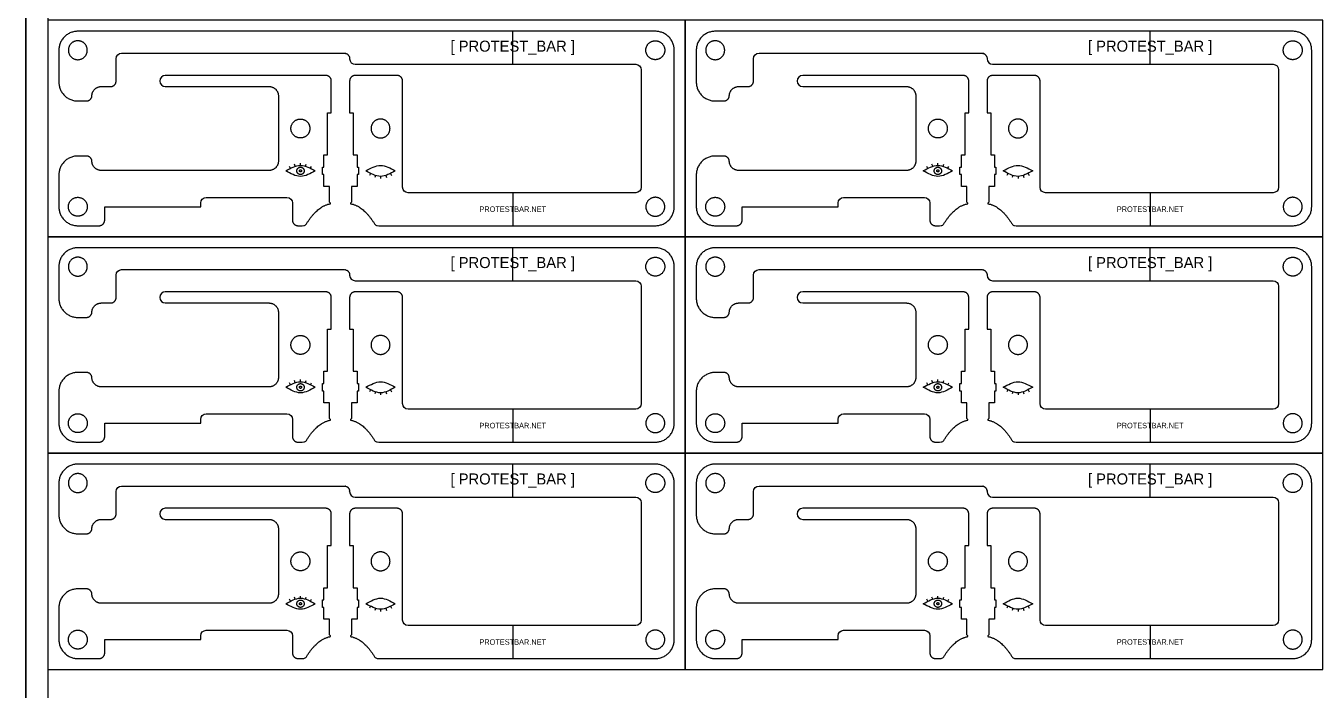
# Model space of a CAD drawing. Header units: millimetres. Extents: x 239 to 3341, y -97 to 676.
# Drawn here: x 1189 to 1540.7, y 259.1 to 440.2 of the extents above; entities that cross this region are included whole.
import ezdxf

# ---------------------------------------------------------------- set-up
doc = ezdxf.new("R2010")
doc.units = ezdxf.units.MM
doc.layers.add('Default', color=7, linetype='Continuous')
doc.layers.add('ESP', color=7, linetype='Continuous')

msp = doc.modelspace()

# ---------------------------------------------------------------- linework, layer by layer
at = {"color": 3}
for p, q in [((1261.04, 401.31), (1260.77, 401.84)), ((1262.36, 401.88), (1262.18, 402.44)), ((1263.77, 402.13), (1263.77, 402.72)), ((1265.19, 401.89), (1265.37, 402.45)), ((1266.51, 401.33), (1266.78, 401.86)), ((1434.67, 401.31), (1434.41, 401.84)), ((1436, 401.88), (1435.81, 402.44)), ((1437.41, 402.13), (1437.41, 402.72)), ((1438.82, 401.89), (1439.01, 402.45)), ((1440.15, 401.33), (1440.41, 401.86)), ((1282.87, 399.93), (1282.6, 399.4)), ((1284.19, 399.37), (1284.01, 398.8)), ((1285.61, 399.13), (1285.61, 398.53)), ((1287.02, 399.38), (1287.2, 398.81)), ((1288.34, 399.94), (1288.61, 399.41)), ((1456.5, 399.93), (1456.24, 399.4)), ((1457.83, 399.37), (1457.64, 398.8)), ((1459.24, 399.13), (1459.24, 398.53)), ((1460.65, 399.38), (1460.84, 398.81)), ((1461.98, 399.94), (1462.24, 399.41)), ((1261.04, 342.31), (1260.77, 342.84)), ((1262.36, 342.88), (1262.18, 343.44)), ((1263.77, 343.13), (1263.77, 343.72)), ((1265.19, 342.89), (1265.37, 343.45)), ((1266.51, 342.33), (1266.78, 342.86)), ((1434.67, 342.31), (1434.41, 342.84)), ((1436, 342.88), (1435.81, 343.44)), ((1437.41, 343.13), (1437.41, 343.72)), ((1438.82, 342.89), (1439.01, 343.45)), ((1440.15, 342.33), (1440.41, 342.86)), ((1282.87, 340.93), (1282.6, 340.4)), ((1284.19, 340.37), (1284.01, 339.8)), ((1285.61, 340.13), (1285.61, 339.53)), ((1287.02, 340.38), (1287.2, 339.81)), ((1288.34, 340.94), (1288.61, 340.41)), ((1456.5, 340.93), (1456.24, 340.4)), ((1457.83, 340.37), (1457.64, 339.8)), ((1459.24, 340.13), (1459.24, 339.53)), ((1460.65, 340.38), (1460.84, 339.81)), ((1461.98, 340.94), (1462.24, 340.41)), ((1261.04, 283.31), (1260.77, 283.84)), ((1262.36, 283.88), (1262.18, 284.44)), ((1263.77, 284.13), (1263.77, 284.72)), ((1265.19, 283.89), (1265.37, 284.45)), ((1266.51, 283.33), (1266.78, 283.86)), ((1282.87, 281.93), (1282.6, 281.4)), ((1288.34, 281.94), (1288.61, 281.41)), ((1434.67, 283.31), (1434.41, 283.84)), ((1436, 283.88), (1435.81, 284.44)), ((1437.41, 284.13), (1437.41, 284.72)), ((1438.82, 283.89), (1439.01, 284.45)), ((1440.15, 283.33), (1440.41, 283.86)), ((1456.5, 281.93), (1456.24, 281.4)), ((1461.98, 281.94), (1462.24, 281.41)), ((1284.19, 281.37), (1284.01, 280.8)), ((1285.61, 281.13), (1285.61, 280.53)), ((1287.02, 281.38), (1287.2, 280.81)), ((1457.83, 281.37), (1457.64, 280.8)), ((1459.24, 281.13), (1459.24, 280.53)), ((1460.65, 281.38), (1460.84, 280.81))]:
    msp.add_line(p, q, dxfattribs=at)
for points in [[(1259.77, 400.63), (1261.11, 401.38), (1263.79, 402.88), (1266.46, 401.38), (1267.8, 400.63)], [(1281.58, 400.63), (1282.92, 401.38), (1285.59, 402.88), (1288.27, 401.38), (1289.61, 400.63)], [(1433.41, 400.63), (1434.75, 401.38), (1437.42, 402.88), (1440.1, 401.38), (1441.43, 400.63)], [(1455.22, 400.63), (1456.55, 401.38), (1459.23, 402.88), (1461.9, 401.38), (1463.24, 400.63)], [(1267.8, 400.63), (1266.46, 399.88), (1263.79, 398.37), (1261.11, 399.88), (1259.77, 400.63)], [(1289.61, 400.63), (1288.27, 399.88), (1285.59, 398.37), (1282.92, 399.88), (1281.58, 400.63)], [(1441.43, 400.63), (1440.1, 399.88), (1437.42, 398.37), (1434.75, 399.88), (1433.41, 400.63)], [(1463.24, 400.63), (1461.9, 399.88), (1459.23, 398.37), (1456.55, 399.88), (1455.22, 400.63)], [(1259.77, 341.63), (1261.11, 342.38), (1263.79, 343.88), (1266.46, 342.38), (1267.8, 341.63)], [(1267.8, 341.63), (1266.46, 340.88), (1263.79, 339.37), (1261.11, 340.88), (1259.77, 341.63)], [(1281.58, 341.63), (1282.92, 342.38), (1285.59, 343.88), (1288.27, 342.38), (1289.61, 341.63)], [(1289.61, 341.63), (1288.27, 340.88), (1285.59, 339.37), (1282.92, 340.88), (1281.58, 341.63)], [(1433.41, 341.63), (1434.75, 342.38), (1437.42, 343.88), (1440.1, 342.38), (1441.43, 341.63)], [(1441.43, 341.63), (1440.1, 340.88), (1437.42, 339.37), (1434.75, 340.88), (1433.41, 341.63)], [(1455.22, 341.63), (1456.55, 342.38), (1459.23, 343.88), (1461.9, 342.38), (1463.24, 341.63)], [(1463.24, 341.63), (1461.9, 340.88), (1459.23, 339.37), (1456.55, 340.88), (1455.22, 341.63)], [(1259.77, 282.63), (1261.11, 283.38), (1263.79, 284.88), (1266.46, 283.38), (1267.8, 282.63)], [(1267.8, 282.63), (1266.46, 281.88), (1263.79, 280.37), (1261.11, 281.88), (1259.77, 282.63)], [(1281.58, 282.63), (1282.92, 283.38), (1285.59, 284.88), (1288.27, 283.38), (1289.61, 282.63)], [(1289.61, 282.63), (1288.27, 281.88), (1285.59, 280.37), (1282.92, 281.88), (1281.58, 282.63)], [(1433.41, 282.63), (1434.75, 283.38), (1437.42, 284.88), (1440.1, 283.38), (1441.43, 282.63)], [(1441.43, 282.63), (1440.1, 281.88), (1437.42, 280.37), (1434.75, 281.88), (1433.41, 282.63)], [(1455.22, 282.63), (1456.55, 283.38), (1459.23, 284.88), (1461.9, 283.38), (1463.24, 282.63)], [(1463.24, 282.63), (1461.9, 281.88), (1459.23, 280.37), (1456.55, 281.88), (1455.22, 282.63)]]:
    msp.add_open_spline(points, degree=3, dxfattribs=at)
for points, knots in [([(1264.79, 400.63), (1264.79, 401.63), (1263.79, 401.63), (1262.79, 401.63), (1262.79, 400.63), (1262.79, 399.63), (1263.79, 399.63), (1264.79, 399.63), (1264.79, 400.63)], [0, 0, 0, 1.570796, 1.570796, 3.141593, 3.141593, 4.712389, 4.712389, 6.283185, 6.283185, 6.283185]), ([(1438.42, 400.63), (1438.42, 401.63), (1437.42, 401.63), (1436.42, 401.63), (1436.42, 400.63), (1436.42, 399.63), (1437.42, 399.63), (1438.42, 399.63), (1438.42, 400.63)], [0, 0, 0, 1.570796, 1.570796, 3.141593, 3.141593, 4.712389, 4.712389, 6.283185, 6.283185, 6.283185]), ([(1264.09, 400.63), (1264.09, 400.93), (1263.79, 400.93), (1263.49, 400.93), (1263.49, 400.63), (1263.49, 400.33), (1263.79, 400.33), (1264.09, 400.33), (1264.09, 400.63)], [0, 0, 0, 0.471239, 0.471239, 0.942478, 0.942478, 1.413717, 1.413717, 1.884956, 1.884956, 1.884956]), ([(1437.72, 400.63), (1437.72, 400.93), (1437.42, 400.93), (1437.12, 400.93), (1437.12, 400.63), (1437.12, 400.33), (1437.42, 400.33), (1437.72, 400.33), (1437.72, 400.63)], [0, 0, 0, 0.471239, 0.471239, 0.942478, 0.942478, 1.413717, 1.413717, 1.884956, 1.884956, 1.884956]), ([(1264.79, 341.63), (1264.79, 342.63), (1263.79, 342.63), (1262.79, 342.63), (1262.79, 341.63), (1262.79, 340.63), (1263.79, 340.63), (1264.79, 340.63), (1264.79, 341.63)], [0, 0, 0, 1.570796, 1.570796, 3.141593, 3.141593, 4.712389, 4.712389, 6.283185, 6.283185, 6.283185]), ([(1264.09, 341.63), (1264.09, 341.93), (1263.79, 341.93), (1263.49, 341.93), (1263.49, 341.63), (1263.49, 341.33), (1263.79, 341.33), (1264.09, 341.33), (1264.09, 341.63)], [0, 0, 0, 0.471239, 0.471239, 0.942478, 0.942478, 1.413717, 1.413717, 1.884956, 1.884956, 1.884956]), ([(1438.42, 341.63), (1438.42, 342.63), (1437.42, 342.63), (1436.42, 342.63), (1436.42, 341.63), (1436.42, 340.63), (1437.42, 340.63), (1438.42, 340.63), (1438.42, 341.63)], [0, 0, 0, 1.570796, 1.570796, 3.141593, 3.141593, 4.712389, 4.712389, 6.283185, 6.283185, 6.283185]), ([(1437.72, 341.63), (1437.72, 341.93), (1437.42, 341.93), (1437.12, 341.93), (1437.12, 341.63), (1437.12, 341.33), (1437.42, 341.33), (1437.72, 341.33), (1437.72, 341.63)], [0, 0, 0, 0.471239, 0.471239, 0.942478, 0.942478, 1.413717, 1.413717, 1.884956, 1.884956, 1.884956]), ([(1264.79, 282.63), (1264.79, 283.63), (1263.79, 283.63), (1262.79, 283.63), (1262.79, 282.63), (1262.79, 281.63), (1263.79, 281.63), (1264.79, 281.63), (1264.79, 282.63)], [0, 0, 0, 1.570796, 1.570796, 3.141593, 3.141593, 4.712389, 4.712389, 6.283185, 6.283185, 6.283185]), ([(1264.09, 282.63), (1264.09, 282.93), (1263.79, 282.93), (1263.49, 282.93), (1263.49, 282.63), (1263.49, 282.33), (1263.79, 282.33), (1264.09, 282.33), (1264.09, 282.63)], [0, 0, 0, 0.471239, 0.471239, 0.942478, 0.942478, 1.413717, 1.413717, 1.884956, 1.884956, 1.884956]), ([(1438.42, 282.63), (1438.42, 283.63), (1437.42, 283.63), (1436.42, 283.63), (1436.42, 282.63), (1436.42, 281.63), (1437.42, 281.63), (1438.42, 281.63), (1438.42, 282.63)], [0, 0, 0, 1.570796, 1.570796, 3.141593, 3.141593, 4.712389, 4.712389, 6.283185, 6.283185, 6.283185]), ([(1437.72, 282.63), (1437.72, 282.93), (1437.42, 282.93), (1437.12, 282.93), (1437.12, 282.63), (1437.12, 282.33), (1437.42, 282.33), (1437.72, 282.33), (1437.72, 282.63)], [0, 0, 0, 0.471239, 0.471239, 0.942478, 0.942478, 1.413717, 1.413717, 1.884956, 1.884956, 1.884956])]:
    msp.add_rational_spline(points, [1, 0.707106781187, 1, 0.707106781187, 1, 0.707106781187, 1, 0.707106781187, 1], degree=2, knots=knots, dxfattribs=at)
at = {"layer": 'Default', "color": 5}
for p, q in [((1225.46, 425.14), (1225.46, 425.11)), ((1399.1, 425.14), (1399.1, 425.11)), ((1225.46, 366.14), (1225.46, 366.11)), ((1399.1, 366.14), (1399.1, 366.11)), ((1225.46, 307.14), (1225.46, 307.11)), ((1399.1, 307.14), (1399.1, 307.11))]:
    msp.add_line(p, q, dxfattribs=at)
at = {"layer": 'Default', "color": 1}
for points in [[(1200.55, 433.52), (1200.55, 436.1), (1203.13, 436.1), (1205.71, 436.1), (1205.71, 433.52), (1205.71, 430.94), (1203.13, 430.94), (1200.55, 430.94), (1200.55, 433.52)], [(1363.02, 433.52), (1363.02, 436.1), (1360.44, 436.1), (1357.86, 436.1), (1357.86, 433.52), (1357.86, 430.94), (1360.44, 430.94), (1363.02, 430.94), (1363.02, 433.52)], [(1374.18, 433.52), (1374.18, 436.1), (1376.76, 436.1), (1379.34, 436.1), (1379.34, 433.52), (1379.34, 430.94), (1376.76, 430.94), (1374.18, 430.94), (1374.18, 433.52)], [(1536.66, 433.52), (1536.66, 436.1), (1534.08, 436.1), (1531.5, 436.1), (1531.5, 433.52), (1531.5, 430.94), (1534.08, 430.94), (1536.66, 430.94), (1536.66, 433.52)], [(1261.19, 412.18), (1261.19, 409.6), (1263.77, 409.6), (1266.35, 409.6), (1266.35, 412.18), (1266.35, 414.76), (1263.77, 414.76), (1261.19, 414.76), (1261.19, 412.18)], [(1288.17, 412.18), (1288.17, 409.6), (1285.59, 409.6), (1283.01, 409.6), (1283.01, 412.18), (1283.01, 414.76), (1285.59, 414.76), (1288.17, 414.76), (1288.17, 412.18)], [(1434.83, 412.18), (1434.83, 409.6), (1437.41, 409.6), (1439.99, 409.6), (1439.99, 412.18), (1439.99, 414.76), (1437.41, 414.76), (1434.83, 414.76), (1434.83, 412.18)], [(1461.81, 412.18), (1461.81, 409.6), (1459.23, 409.6), (1456.65, 409.6), (1456.65, 412.18), (1456.65, 414.76), (1459.23, 414.76), (1461.81, 414.76), (1461.81, 412.18)], [(1200.55, 390.84), (1200.55, 388.26), (1203.13, 388.26), (1205.71, 388.26), (1205.71, 390.84), (1205.71, 393.42), (1203.13, 393.42), (1200.55, 393.42), (1200.55, 390.84)], [(1363.02, 390.84), (1363.02, 388.26), (1360.44, 388.26), (1357.86, 388.26), (1357.86, 390.84), (1357.86, 393.42), (1360.44, 393.42), (1363.02, 393.42), (1363.02, 390.84)], [(1374.18, 390.84), (1374.18, 388.26), (1376.76, 388.26), (1379.34, 388.26), (1379.34, 390.84), (1379.34, 393.42), (1376.76, 393.42), (1374.18, 393.42), (1374.18, 390.84)], [(1536.66, 390.84), (1536.66, 388.26), (1534.08, 388.26), (1531.5, 388.26), (1531.5, 390.84), (1531.5, 393.42), (1534.08, 393.42), (1536.66, 393.42), (1536.66, 390.84)], [(1200.55, 374.52), (1200.55, 377.1), (1203.13, 377.1), (1205.71, 377.1), (1205.71, 374.52), (1205.71, 371.94), (1203.13, 371.94), (1200.55, 371.94), (1200.55, 374.52)], [(1363.02, 374.52), (1363.02, 377.1), (1360.44, 377.1), (1357.86, 377.1), (1357.86, 374.52), (1357.86, 371.94), (1360.44, 371.94), (1363.02, 371.94), (1363.02, 374.52)], [(1374.18, 374.52), (1374.18, 377.1), (1376.76, 377.1), (1379.34, 377.1), (1379.34, 374.52), (1379.34, 371.94), (1376.76, 371.94), (1374.18, 371.94), (1374.18, 374.52)], [(1536.66, 374.52), (1536.66, 377.1), (1534.08, 377.1), (1531.5, 377.1), (1531.5, 374.52), (1531.5, 371.94), (1534.08, 371.94), (1536.66, 371.94), (1536.66, 374.52)], [(1261.19, 353.18), (1261.19, 350.6), (1263.77, 350.6), (1266.35, 350.6), (1266.35, 353.18), (1266.35, 355.76), (1263.77, 355.76), (1261.19, 355.76), (1261.19, 353.18)], [(1288.17, 353.18), (1288.17, 350.6), (1285.59, 350.6), (1283.01, 350.6), (1283.01, 353.18), (1283.01, 355.76), (1285.59, 355.76), (1288.17, 355.76), (1288.17, 353.18)], [(1434.83, 353.18), (1434.83, 350.6), (1437.41, 350.6), (1439.99, 350.6), (1439.99, 353.18), (1439.99, 355.76), (1437.41, 355.76), (1434.83, 355.76), (1434.83, 353.18)], [(1461.81, 353.18), (1461.81, 350.6), (1459.23, 350.6), (1456.65, 350.6), (1456.65, 353.18), (1456.65, 355.76), (1459.23, 355.76), (1461.81, 355.76), (1461.81, 353.18)], [(1200.55, 331.84), (1200.55, 329.26), (1203.13, 329.26), (1205.71, 329.26), (1205.71, 331.84), (1205.71, 334.42), (1203.13, 334.42), (1200.55, 334.42), (1200.55, 331.84)], [(1363.02, 331.84), (1363.02, 329.26), (1360.44, 329.26), (1357.86, 329.26), (1357.86, 331.84), (1357.86, 334.42), (1360.44, 334.42), (1363.02, 334.42), (1363.02, 331.84)], [(1374.18, 331.84), (1374.18, 329.26), (1376.76, 329.26), (1379.34, 329.26), (1379.34, 331.84), (1379.34, 334.42), (1376.76, 334.42), (1374.18, 334.42), (1374.18, 331.84)], [(1536.66, 331.84), (1536.66, 329.26), (1534.08, 329.26), (1531.5, 329.26), (1531.5, 331.84), (1531.5, 334.42), (1534.08, 334.42), (1536.66, 334.42), (1536.66, 331.84)], [(1200.55, 315.52), (1200.55, 318.1), (1203.13, 318.1), (1205.71, 318.1), (1205.71, 315.52), (1205.71, 312.94), (1203.13, 312.94), (1200.55, 312.94), (1200.55, 315.52)], [(1363.02, 315.52), (1363.02, 318.1), (1360.44, 318.1), (1357.86, 318.1), (1357.86, 315.52), (1357.86, 312.94), (1360.44, 312.94), (1363.02, 312.94), (1363.02, 315.52)], [(1374.18, 315.52), (1374.18, 318.1), (1376.76, 318.1), (1379.34, 318.1), (1379.34, 315.52), (1379.34, 312.94), (1376.76, 312.94), (1374.18, 312.94), (1374.18, 315.52)], [(1536.66, 315.52), (1536.66, 318.1), (1534.08, 318.1), (1531.5, 318.1), (1531.5, 315.52), (1531.5, 312.94), (1534.08, 312.94), (1536.66, 312.94), (1536.66, 315.52)], [(1261.19, 294.18), (1261.19, 291.6), (1263.77, 291.6), (1266.35, 291.6), (1266.35, 294.18), (1266.35, 296.76), (1263.77, 296.76), (1261.19, 296.76), (1261.19, 294.18)], [(1288.17, 294.18), (1288.17, 291.6), (1285.59, 291.6), (1283.01, 291.6), (1283.01, 294.18), (1283.01, 296.76), (1285.59, 296.76), (1288.17, 296.76), (1288.17, 294.18)], [(1434.83, 294.18), (1434.83, 291.6), (1437.41, 291.6), (1439.99, 291.6), (1439.99, 294.18), (1439.99, 296.76), (1437.41, 296.76), (1434.83, 296.76), (1434.83, 294.18)], [(1461.81, 294.18), (1461.81, 291.6), (1459.23, 291.6), (1456.65, 291.6), (1456.65, 294.18), (1456.65, 296.76), (1459.23, 296.76), (1461.81, 296.76), (1461.81, 294.18)], [(1200.55, 272.84), (1200.55, 270.26), (1203.13, 270.26), (1205.71, 270.26), (1205.71, 272.84), (1205.71, 275.42), (1203.13, 275.42), (1200.55, 275.42), (1200.55, 272.84)], [(1363.02, 272.84), (1363.02, 270.26), (1360.44, 270.26), (1357.86, 270.26), (1357.86, 272.84), (1357.86, 275.42), (1360.44, 275.42), (1363.02, 275.42), (1363.02, 272.84)], [(1374.18, 272.84), (1374.18, 270.26), (1376.76, 270.26), (1379.34, 270.26), (1379.34, 272.84), (1379.34, 275.42), (1376.76, 275.42), (1374.18, 275.42), (1374.18, 272.84)], [(1536.66, 272.84), (1536.66, 270.26), (1534.08, 270.26), (1531.5, 270.26), (1531.5, 272.84), (1531.5, 275.42), (1534.08, 275.42), (1536.66, 275.42), (1536.66, 272.84)]]:
    msp.add_rational_spline(points, [1, 0.707106781187, 1, 0.707106781187, 1, 0.707106781187, 1, 0.707106781187, 1], degree=2, knots=[0, 0, 0, 4.052164, 4.052164, 8.104327, 8.104327, 12.156491, 12.156491, 16.208655, 16.208655, 16.208655], dxfattribs=at)
at = {"layer": 'ESP'}
for p, q in [((1321.6, 429.68), (1321.6, 438.68)), ((1495.24, 429.68), (1495.24, 438.68)), ((1321.6, 394.68), (1321.6, 385.68)), ((1495.24, 394.68), (1495.24, 385.68)), ((1321.6, 370.68), (1321.6, 379.68)), ((1495.24, 370.68), (1495.24, 379.68)), ((1321.6, 335.68), (1321.6, 326.68)), ((1495.24, 335.68), (1495.24, 326.68)), ((1321.6, 311.68), (1321.6, 320.68)), ((1495.24, 311.68), (1495.24, 320.68)), ((1321.6, 276.68), (1321.6, 267.68)), ((1495.24, 276.68), (1495.24, 267.68))]:
    msp.add_line(p, q, dxfattribs=at)
at = {"layer": 'ESP', "color": 5}
for p, q in [((1197.97, 433.52), (1197.97, 424.84)), ((1365.6, 390.84), (1365.6, 433.52)), ((1371.6, 433.52), (1371.6, 424.84)), ((1539.24, 390.84), (1539.24, 433.52)), ((1290.1, 426.64), (1278.68, 426.64)), ((1463.74, 426.64), (1452.32, 426.64)), ((1203.13, 419.68), (1205.47, 419.68)), ((1257.77, 421.07), (1257.77, 403.29)), ((1376.76, 419.68), (1379.1, 419.68)), ((1431.4, 421.07), (1431.4, 403.29)), ((1205.47, 404.68), (1203.13, 404.68)), ((1379.1, 404.68), (1376.76, 404.68)), ((1197.97, 399.52), (1197.97, 390.84)), ((1255.23, 400.75), (1209.51, 400.75)), ((1371.6, 399.52), (1371.6, 390.84)), ((1428.86, 400.75), (1383.14, 400.75)), ((1203.13, 385.68), (1208.95, 385.68)), ((1263.1, 385.68), (1263.77, 385.68)), ((1376.76, 385.68), (1382.59, 385.68)), ((1436.74, 385.68), (1437.4, 385.68)), ((1197.97, 374.52), (1197.97, 365.84)), ((1365.6, 331.84), (1365.6, 374.52)), ((1371.6, 374.52), (1371.6, 365.84)), ((1539.24, 331.84), (1539.24, 374.52)), ((1290.1, 367.64), (1278.68, 367.64)), ((1463.74, 367.64), (1452.32, 367.64)), ((1203.13, 360.68), (1205.47, 360.68)), ((1257.77, 362.07), (1257.77, 344.29)), ((1376.76, 360.68), (1379.1, 360.68)), ((1431.4, 362.07), (1431.4, 344.29)), ((1205.47, 345.68), (1203.13, 345.68)), ((1379.1, 345.68), (1376.76, 345.68)), ((1255.23, 341.75), (1209.51, 341.75)), ((1428.86, 341.75), (1383.14, 341.75)), ((1197.97, 340.52), (1197.97, 331.84)), ((1371.6, 340.52), (1371.6, 331.84)), ((1203.13, 326.68), (1208.95, 326.68)), ((1263.1, 326.68), (1263.77, 326.68)), ((1376.76, 326.68), (1382.59, 326.68)), ((1436.74, 326.68), (1437.4, 326.68)), ((1197.97, 315.52), (1197.97, 306.84)), ((1365.6, 272.84), (1365.6, 315.52)), ((1371.6, 315.52), (1371.6, 306.84)), ((1539.24, 272.84), (1539.24, 315.52)), ((1290.1, 308.64), (1278.68, 308.64)), ((1463.74, 308.64), (1452.32, 308.64)), ((1257.77, 303.07), (1257.77, 285.29)), ((1431.4, 303.07), (1431.4, 285.29)), ((1203.13, 301.68), (1205.47, 301.68)), ((1376.76, 301.68), (1379.1, 301.68)), ((1205.47, 286.68), (1203.13, 286.68)), ((1379.1, 286.68), (1376.76, 286.68)), ((1197.97, 281.52), (1197.97, 272.84)), ((1255.23, 282.75), (1209.51, 282.75)), ((1371.6, 281.52), (1371.6, 272.84)), ((1428.86, 282.75), (1383.14, 282.75)), ((1203.13, 267.68), (1208.95, 267.68)), ((1263.1, 267.68), (1263.77, 267.68)), ((1376.76, 267.68), (1382.59, 267.68)), ((1436.74, 267.68), (1437.4, 267.68))]:
    msp.add_line(p, q, dxfattribs=at)
at = {"layer": 'ESP', "color": 7}
for points in [[(1188.97, 49.68), (2001.97, 49.68), (2001.97, 506.68), (1188.97, 506.68)], [(1194.97, 55.68), (1995.97, 55.68), (1995.97, 500.68), (1194.97, 500.68)]]:
    msp.add_lwpolyline(points, close=True, dxfattribs=at)
at = {"layer": 'ESP'}
for points in [[(1188.97, 506.68), (1950.97, 506.68), (1950.97, 214.58), (1188.97, 214.58)], [(1194.97, 382.68), (1368.6, 382.68), (1368.6, 441.68), (1194.97, 441.68)], [(1368.6, 382.68), (1542.24, 382.68), (1542.24, 441.68), (1368.6, 441.68)], [(1194.97, 323.68), (1368.6, 323.68), (1368.6, 382.68), (1194.97, 382.68)], [(1368.6, 323.68), (1542.24, 323.68), (1542.24, 382.68), (1368.6, 382.68)], [(1194.97, 264.68), (1368.6, 264.68), (1368.6, 323.68), (1194.97, 323.68)], [(1368.6, 264.68), (1542.24, 264.68), (1542.24, 323.68), (1368.6, 323.68)]]:
    msp.add_lwpolyline(points, close=True, dxfattribs=at)
at = {"layer": 'ESP', "color": 5}
for points in [[(1360.44, 438.68), (1321.6, 438.68), (1203.13, 438.68)], [(1534.08, 438.68), (1495.24, 438.68), (1376.76, 438.68)], [(1213.56, 425.11), (1213.56, 428.18), (1213.56, 431.21)], [(1278.68, 429.68), (1291.6, 429.68), (1321.6, 429.68), (1355.1, 429.68)], [(1387.2, 425.11), (1387.2, 428.18), (1387.2, 431.21)], [(1452.32, 429.68), (1465.24, 429.68), (1495.24, 429.68), (1528.74, 429.68)], [(1356.6, 428.18), (1356.6, 396.18)], [(1530.24, 428.18), (1530.24, 396.18)], [(1271.94, 391.66), (1271.94, 391.87), (1271.69, 392.13), (1271.69, 396.37), (1270.19, 396.37), (1270.19, 399.61), (1269.78, 399.61), (1269.78, 401.64), (1270.19, 401.64), (1270.19, 404.98), (1271.18, 404.98), (1271.18, 416.47), (1272.18, 416.47), (1272.18, 425.14)], [(1277.18, 425.14), (1277.18, 416.47), (1278.18, 416.47), (1278.18, 404.98), (1279.18, 404.98), (1279.18, 401.64), (1279.59, 401.64), (1279.59, 399.61), (1279.18, 399.61), (1279.18, 396.37), (1277.68, 396.37), (1277.68, 392.13), (1277.43, 391.87), (1277.43, 391.66)], [(1291.6, 396.18), (1291.6, 425.14)], [(1445.58, 391.66), (1445.58, 391.87), (1445.32, 392.13), (1445.32, 396.37), (1443.82, 396.37), (1443.82, 399.61), (1443.42, 399.61), (1443.42, 401.64), (1443.82, 401.64), (1443.82, 404.98), (1444.82, 404.98), (1444.82, 416.47), (1445.82, 416.47), (1445.82, 425.14)], [(1450.82, 425.14), (1450.82, 416.47), (1451.82, 416.47), (1451.82, 404.98), (1452.81, 404.98), (1452.81, 401.64), (1453.22, 401.64), (1453.22, 399.61), (1452.81, 399.61), (1452.81, 396.37), (1451.32, 396.37), (1451.32, 392.13), (1451.06, 391.87), (1451.06, 391.66)], [(1465.24, 396.18), (1465.24, 425.14)], [(1355.1, 394.68), (1321.6, 394.68), (1293.1, 394.68)], [(1528.74, 394.68), (1495.24, 394.68), (1466.74, 394.68)], [(1210.45, 387.18), (1210.45, 387.59), (1210.45, 390.84), (1236.6, 390.84), (1236.6, 391.88)], [(1238.1, 393.38), (1260.1, 393.38)], [(1261.6, 391.88), (1261.6, 390.84), (1261.6, 387.99), (1261.6, 387.18)], [(1384.09, 387.18), (1384.09, 387.59), (1384.09, 390.84), (1410.24, 390.84), (1410.24, 391.88)], [(1411.74, 393.38), (1433.74, 393.38)], [(1435.24, 391.88), (1435.24, 390.84), (1435.24, 387.99), (1435.24, 387.18)], [(1285.6, 385.68), (1321.6, 385.68), (1360.44, 385.68)], [(1459.24, 385.68), (1495.24, 385.68), (1534.08, 385.68)], [(1360.44, 379.68), (1321.6, 379.68), (1203.13, 379.68)], [(1534.08, 379.68), (1495.24, 379.68), (1376.76, 379.68)], [(1213.56, 366.11), (1213.56, 369.18), (1213.56, 372.21)], [(1278.68, 370.68), (1291.6, 370.68), (1321.6, 370.68), (1355.1, 370.68)], [(1387.2, 366.11), (1387.2, 369.18), (1387.2, 372.21)], [(1452.32, 370.68), (1465.24, 370.68), (1495.24, 370.68), (1528.74, 370.68)], [(1271.94, 332.66), (1271.94, 332.87), (1271.69, 333.13), (1271.69, 337.37), (1270.19, 337.37), (1270.19, 340.61), (1269.78, 340.61), (1269.78, 342.64), (1270.19, 342.64), (1270.19, 345.98), (1271.18, 345.98), (1271.18, 357.47), (1272.18, 357.47), (1272.18, 366.14)], [(1277.18, 366.14), (1277.18, 357.47), (1278.18, 357.47), (1278.18, 345.98), (1279.18, 345.98), (1279.18, 342.64), (1279.59, 342.64), (1279.59, 340.61), (1279.18, 340.61), (1279.18, 337.37), (1277.68, 337.37), (1277.68, 333.13), (1277.43, 332.87), (1277.43, 332.66)], [(1291.6, 337.18), (1291.6, 366.14)], [(1356.6, 369.18), (1356.6, 337.18)], [(1445.58, 332.66), (1445.58, 332.87), (1445.32, 333.13), (1445.32, 337.37), (1443.82, 337.37), (1443.82, 340.61), (1443.42, 340.61), (1443.42, 342.64), (1443.82, 342.64), (1443.82, 345.98), (1444.82, 345.98), (1444.82, 357.47), (1445.82, 357.47), (1445.82, 366.14)], [(1450.82, 366.14), (1450.82, 357.47), (1451.82, 357.47), (1451.82, 345.98), (1452.81, 345.98), (1452.81, 342.64), (1453.22, 342.64), (1453.22, 340.61), (1452.81, 340.61), (1452.81, 337.37), (1451.32, 337.37), (1451.32, 333.13), (1451.06, 332.87), (1451.06, 332.66)], [(1465.24, 337.18), (1465.24, 366.14)], [(1530.24, 369.18), (1530.24, 337.18)], [(1238.1, 334.38), (1260.1, 334.38)], [(1355.1, 335.68), (1321.6, 335.68), (1293.1, 335.68)], [(1411.74, 334.38), (1433.74, 334.38)], [(1528.74, 335.68), (1495.24, 335.68), (1466.74, 335.68)], [(1210.45, 328.18), (1210.45, 328.59), (1210.45, 331.84), (1236.6, 331.84), (1236.6, 332.88)], [(1261.6, 332.88), (1261.6, 331.84), (1261.6, 328.99), (1261.6, 328.18)], [(1384.09, 328.18), (1384.09, 328.59), (1384.09, 331.84), (1410.24, 331.84), (1410.24, 332.88)], [(1435.24, 332.88), (1435.24, 331.84), (1435.24, 328.99), (1435.24, 328.18)], [(1285.6, 326.68), (1321.6, 326.68), (1360.44, 326.68)], [(1459.24, 326.68), (1495.24, 326.68), (1534.08, 326.68)], [(1360.44, 320.68), (1321.6, 320.68), (1203.13, 320.68)], [(1534.08, 320.68), (1495.24, 320.68), (1376.76, 320.68)], [(1213.56, 307.11), (1213.56, 310.18), (1213.56, 313.21)], [(1387.2, 307.11), (1387.2, 310.18), (1387.2, 313.21)], [(1278.68, 311.68), (1291.6, 311.68), (1321.6, 311.68), (1355.1, 311.68)], [(1356.6, 310.18), (1356.6, 278.18)], [(1452.32, 311.68), (1465.24, 311.68), (1495.24, 311.68), (1528.74, 311.68)], [(1530.24, 310.18), (1530.24, 278.18)], [(1271.94, 273.66), (1271.94, 273.87), (1271.69, 274.13), (1271.69, 278.37), (1270.19, 278.37), (1270.19, 281.61), (1269.78, 281.61), (1269.78, 283.64), (1270.19, 283.64), (1270.19, 286.98), (1271.18, 286.98), (1271.18, 298.47), (1272.18, 298.47), (1272.18, 307.14)], [(1277.18, 307.14), (1277.18, 298.47), (1278.18, 298.47), (1278.18, 286.98), (1279.18, 286.98), (1279.18, 283.64), (1279.59, 283.64), (1279.59, 281.61), (1279.18, 281.61), (1279.18, 278.37), (1277.68, 278.37), (1277.68, 274.13), (1277.43, 273.87), (1277.43, 273.66)], [(1291.6, 278.18), (1291.6, 307.14)], [(1445.58, 273.66), (1445.58, 273.87), (1445.32, 274.13), (1445.32, 278.37), (1443.82, 278.37), (1443.82, 281.61), (1443.42, 281.61), (1443.42, 283.64), (1443.82, 283.64), (1443.82, 286.98), (1444.82, 286.98), (1444.82, 298.47), (1445.82, 298.47), (1445.82, 307.14)], [(1450.82, 307.14), (1450.82, 298.47), (1451.82, 298.47), (1451.82, 286.98), (1452.81, 286.98), (1452.81, 283.64), (1453.22, 283.64), (1453.22, 281.61), (1452.81, 281.61), (1452.81, 278.37), (1451.32, 278.37), (1451.32, 274.13), (1451.06, 273.87), (1451.06, 273.66)], [(1465.24, 278.18), (1465.24, 307.14)], [(1238.1, 275.38), (1260.1, 275.38)], [(1355.1, 276.68), (1321.6, 276.68), (1293.1, 276.68)], [(1411.74, 275.38), (1433.74, 275.38)], [(1528.74, 276.68), (1495.24, 276.68), (1466.74, 276.68)], [(1210.45, 269.18), (1210.45, 269.59), (1210.45, 272.84), (1236.6, 272.84), (1236.6, 273.88)], [(1261.6, 273.88), (1261.6, 272.84), (1261.6, 269.99), (1261.6, 269.18)], [(1384.09, 269.18), (1384.09, 269.59), (1384.09, 272.84), (1410.24, 272.84), (1410.24, 273.88)], [(1435.24, 273.88), (1435.24, 272.84), (1435.24, 269.99), (1435.24, 269.18)], [(1285.6, 267.68), (1321.6, 267.68), (1360.44, 267.68)], [(1459.24, 267.68), (1495.24, 267.68), (1534.08, 267.68)]]:
    msp.add_lwpolyline(points, dxfattribs=at)
for points in [[(1277.18, 431.18), (1277.18, 431.21)], [(1450.82, 431.18), (1450.82, 431.21)], [(1277.18, 372.18), (1277.18, 372.21)], [(1450.82, 372.18), (1450.82, 372.21)], [(1277.18, 313.18), (1277.18, 313.21)], [(1450.82, 313.18), (1450.82, 313.21)]]:
    msp.add_lwpolyline(points, close=True, dxfattribs=at)
at = {"layer": 'ESP', "color": 5, "extrusion": (0, 0, -1)}
for centre, start, end in [((-1215.06, 431.21), 360, 90), ((-1388.7, 431.21), 360, 90), ((-1355.1, 428.18), 90, 180), ((-1528.74, 428.18), 90, 180), ((-1293.1, 396.18), 270, 0), ((-1355.1, 396.18), 180, 270), ((-1466.74, 396.18), 270, 0), ((-1528.74, 396.18), 180, 270), ((-1238.1, 391.88), 0, 90), ((-1260.1, 391.88), 90, 180), ((-1411.74, 391.88), 0, 90), ((-1433.74, 391.88), 90, 180), ((-1215.06, 372.21), 360, 90), ((-1388.7, 372.21), 360, 90), ((-1355.1, 369.18), 90, 180), ((-1528.74, 369.18), 90, 180), ((-1238.1, 332.88), 0, 90), ((-1260.1, 332.88), 90, 180), ((-1293.1, 337.18), 270, 0), ((-1355.1, 337.18), 180, 270), ((-1411.74, 332.88), 0, 90), ((-1433.74, 332.88), 90, 180), ((-1466.74, 337.18), 270, 0), ((-1528.74, 337.18), 180, 270), ((-1215.06, 313.21), 360, 90), ((-1388.7, 313.21), 360, 90), ((-1355.1, 310.18), 90, 180), ((-1528.74, 310.18), 90, 180), ((-1293.1, 278.18), 270, 0), ((-1355.1, 278.18), 180, 270), ((-1466.74, 278.18), 270, 0), ((-1528.74, 278.18), 180, 270), ((-1238.1, 273.88), 0, 90), ((-1260.1, 273.88), 90, 180), ((-1411.74, 273.88), 0, 90), ((-1433.74, 273.88), 90, 180)]:
    msp.add_arc(centre, 1.5, start, end, dxfattribs=at)
at = {"layer": 'ESP', "color": 5}
for centre, radius, start, end in [((1278.68, 431.18), 1.5, 180, 270), ((1452.32, 431.18), 1.5, 180, 270), ((1226.96, 425.13), 1.52, 90, 270), ((1400.6, 425.13), 1.52, 90, 270), ((1263.77, 396.13), 10.45, 270, 275.0479), ((1264.61, 386.63), 0.914, 275.0479, 328.5465), ((1284.76, 386.63), 0.914, 211.4535, 264.953), ((1285.6, 396.13), 10.45, 264.953, 270), ((1437.4, 396.13), 10.45, 270, 275.0479), ((1438.24, 386.63), 0.914, 275.0479, 328.5465), ((1458.4, 386.63), 0.914, 211.4535, 264.953), ((1459.24, 396.13), 10.45, 264.953, 270), ((1278.68, 372.18), 1.5, 180, 270), ((1452.32, 372.18), 1.5, 180, 270), ((1226.96, 366.13), 1.52, 90, 270), ((1400.6, 366.13), 1.52, 90, 270), ((1264.61, 327.63), 0.914, 275.0479, 328.5465), ((1284.76, 327.63), 0.914, 211.4535, 264.953), ((1438.24, 327.63), 0.914, 275.0479, 328.5465), ((1458.4, 327.63), 0.914, 211.4535, 264.953), ((1263.77, 337.13), 10.45, 270, 275.0479), ((1285.6, 337.13), 10.45, 264.953, 270), ((1437.4, 337.13), 10.45, 270, 275.0479), ((1459.24, 337.13), 10.45, 264.953, 270), ((1278.68, 313.18), 1.5, 180, 270), ((1452.32, 313.18), 1.5, 180, 270), ((1226.96, 307.13), 1.52, 90, 270), ((1400.6, 307.13), 1.52, 90, 270), ((1263.77, 278.13), 10.45, 270, 275.0479), ((1264.61, 268.63), 0.914, 275.0479, 328.5465), ((1284.76, 268.63), 0.914, 211.4535, 264.953), ((1285.6, 278.13), 10.45, 264.953, 270), ((1437.4, 278.13), 10.45, 270, 275.0479), ((1438.24, 268.63), 0.914, 275.0479, 328.5465), ((1458.4, 268.63), 0.914, 211.4535, 264.953), ((1459.24, 278.13), 10.45, 264.953, 270)]:
    msp.add_arc(centre, radius, start, end, dxfattribs=at)
for points, weights in [([(1203.13, 438.68), (1197.97, 438.68), (1197.97, 433.52)], [1, 0.707106781187, 1]), ([(1365.6, 433.52), (1365.6, 438.68), (1360.44, 438.68)], [1, 0.707106781187, 1]), ([(1376.76, 438.68), (1371.6, 438.68), (1371.6, 433.52)], [1, 0.707106781187, 1]), ([(1539.24, 433.52), (1539.24, 438.68), (1534.08, 438.68)], [1, 0.707106781187, 1]), ([(1272.18, 425.14), (1272.18, 426.64), (1270.68, 426.64)], [1.00000237525, 0.707108460738, 1.00000237525]), ([(1278.68, 426.64), (1277.18, 426.64), (1277.18, 425.14)], [1, 0.707106781186, 1]), ([(1291.6, 425.14), (1291.6, 426.64), (1290.1, 426.64)], [1, 0.707106781186, 1]), ([(1445.82, 425.14), (1445.82, 426.64), (1444.32, 426.64)], [1.00000237525, 0.707108460738, 1.00000237525]), ([(1452.32, 426.64), (1450.82, 426.64), (1450.82, 425.14)], [1, 0.707106781186, 1]), ([(1465.24, 425.14), (1465.24, 426.64), (1463.74, 426.64)], [1, 0.707106781186, 1]), ([(1197.97, 424.84), (1197.97, 419.68), (1203.13, 419.68)], [1, 0.707106781186, 1]), ([(1206.97, 421.14), (1207.03, 423.61), (1209.51, 423.61)], [1, 0.716668585461, 1]), ([(1212.06, 423.61), (1213.56, 423.61), (1213.56, 425.11)], [1, 0.707106781187, 1]), ([(1255.23, 423.61), (1257.77, 423.61), (1257.77, 421.07)], [1.00000237525, 0.707108460738, 1.00000237525]), ([(1371.6, 424.84), (1371.6, 419.68), (1376.76, 419.68)], [1, 0.707106781186, 1]), ([(1380.6, 421.14), (1380.67, 423.61), (1383.14, 423.61)], [1, 0.716668585461, 1]), ([(1385.7, 423.61), (1387.2, 423.61), (1387.2, 425.11)], [1, 0.707106781187, 1]), ([(1428.86, 423.61), (1431.4, 423.61), (1431.4, 421.07)], [1.00000237525, 0.707108460738, 1.00000237525]), ([(1205.47, 419.68), (1206.93, 419.68), (1206.97, 421.14)], [1, 0.716668585461, 1]), ([(1379.1, 419.68), (1380.56, 419.68), (1380.6, 421.14)], [1, 0.716668585461, 1]), ([(1203.13, 404.68), (1197.97, 404.68), (1197.97, 399.52)], [1.00000237525, 0.707108460739, 1.00000237525]), ([(1206.97, 403.22), (1206.93, 404.68), (1205.47, 404.68)], [1.00000237525, 0.716670287724, 1.00000237525]), ([(1376.76, 404.68), (1371.6, 404.68), (1371.6, 399.52)], [1.00000237525, 0.707108460739, 1.00000237525]), ([(1380.6, 403.22), (1380.56, 404.68), (1379.1, 404.68)], [1.00000237525, 0.716670287724, 1.00000237525]), ([(1209.51, 400.75), (1207.03, 400.75), (1206.97, 403.22)], [1.00000237525, 0.716670287724, 1.00000237525]), ([(1257.77, 403.29), (1257.77, 400.75), (1255.23, 400.75)], [1.00000237525, 0.707108460738, 1.00000237525]), ([(1383.14, 400.75), (1380.67, 400.75), (1380.6, 403.22)], [1.00000237525, 0.716670287724, 1.00000237525]), ([(1431.4, 403.29), (1431.4, 400.75), (1428.86, 400.75)], [1.00000237525, 0.707108460738, 1.00000237525]), ([(1197.97, 390.84), (1197.97, 385.68), (1203.13, 385.68)], [1.00000237525, 0.707108460738, 1.00000237525]), ([(1265.39, 386.15), (1268.4, 391.08), (1271.94, 391.66)], [1.00000237525, 0.979066609271, 1.00000237525]), ([(1277.43, 391.66), (1280.97, 391.08), (1283.98, 386.15)], [1, 0.979064273689, 1]), ([(1360.44, 385.68), (1365.6, 385.68), (1365.6, 390.84)], [1, 0.707106781187, 1]), ([(1371.6, 390.84), (1371.6, 385.68), (1376.76, 385.68)], [1.00000237525, 0.707108460738, 1.00000237525]), ([(1439.02, 386.15), (1442.04, 391.08), (1445.58, 391.66)], [1.00000237525, 0.979066609271, 1.00000237525]), ([(1451.06, 391.66), (1454.6, 391.08), (1457.62, 386.15)], [1, 0.979064273689, 1]), ([(1534.08, 385.68), (1539.24, 385.68), (1539.24, 390.84)], [1, 0.707106781187, 1]), ([(1208.95, 385.68), (1210.45, 385.68), (1210.45, 387.18)], [1.00000237525, 0.707108460738, 1.00000237525]), ([(1261.6, 387.18), (1261.6, 385.68), (1263.1, 385.68)], [1, 0.707106781187, 1]), ([(1382.59, 385.68), (1384.09, 385.68), (1384.09, 387.18)], [1.00000237525, 0.707108460738, 1.00000237525]), ([(1435.24, 387.18), (1435.24, 385.68), (1436.74, 385.68)], [1, 0.707106781187, 1]), ([(1203.13, 379.68), (1197.97, 379.68), (1197.97, 374.52)], [1, 0.707106781187, 1]), ([(1365.6, 374.52), (1365.6, 379.68), (1360.44, 379.68)], [1, 0.707106781187, 1]), ([(1376.76, 379.68), (1371.6, 379.68), (1371.6, 374.52)], [1, 0.707106781187, 1]), ([(1539.24, 374.52), (1539.24, 379.68), (1534.08, 379.68)], [1, 0.707106781187, 1]), ([(1212.06, 364.61), (1213.56, 364.61), (1213.56, 366.11)], [1, 0.707106781187, 1]), ([(1272.18, 366.14), (1272.18, 367.64), (1270.68, 367.64)], [1.00000237525, 0.707108460738, 1.00000237525]), ([(1278.68, 367.64), (1277.18, 367.64), (1277.18, 366.14)], [1, 0.707106781186, 1]), ([(1291.6, 366.14), (1291.6, 367.64), (1290.1, 367.64)], [1, 0.707106781186, 1]), ([(1385.7, 364.61), (1387.2, 364.61), (1387.2, 366.11)], [1, 0.707106781187, 1]), ([(1445.82, 366.14), (1445.82, 367.64), (1444.32, 367.64)], [1.00000237525, 0.707108460738, 1.00000237525]), ([(1452.32, 367.64), (1450.82, 367.64), (1450.82, 366.14)], [1, 0.707106781186, 1]), ([(1465.24, 366.14), (1465.24, 367.64), (1463.74, 367.64)], [1, 0.707106781186, 1]), ([(1197.97, 365.84), (1197.97, 360.68), (1203.13, 360.68)], [1, 0.707106781186, 1]), ([(1206.97, 362.14), (1207.03, 364.61), (1209.51, 364.61)], [1, 0.716668585461, 1]), ([(1255.23, 364.61), (1257.77, 364.61), (1257.77, 362.07)], [1.00000237525, 0.707108460738, 1.00000237525]), ([(1371.6, 365.84), (1371.6, 360.68), (1376.76, 360.68)], [1, 0.707106781186, 1]), ([(1380.6, 362.14), (1380.67, 364.61), (1383.14, 364.61)], [1, 0.716668585461, 1]), ([(1428.86, 364.61), (1431.4, 364.61), (1431.4, 362.07)], [1.00000237525, 0.707108460738, 1.00000237525]), ([(1205.47, 360.68), (1206.93, 360.68), (1206.97, 362.14)], [1, 0.716668585461, 1]), ([(1379.1, 360.68), (1380.56, 360.68), (1380.6, 362.14)], [1, 0.716668585461, 1]), ([(1203.13, 345.68), (1197.97, 345.68), (1197.97, 340.52)], [1.00000237525, 0.707108460739, 1.00000237525]), ([(1206.97, 344.22), (1206.93, 345.68), (1205.47, 345.68)], [1.00000237525, 0.716670287724, 1.00000237525]), ([(1376.76, 345.68), (1371.6, 345.68), (1371.6, 340.52)], [1.00000237525, 0.707108460739, 1.00000237525]), ([(1380.6, 344.22), (1380.56, 345.68), (1379.1, 345.68)], [1.00000237525, 0.716670287724, 1.00000237525]), ([(1209.51, 341.75), (1207.03, 341.75), (1206.97, 344.22)], [1.00000237525, 0.716670287724, 1.00000237525]), ([(1257.77, 344.29), (1257.77, 341.75), (1255.23, 341.75)], [1.00000237525, 0.707108460738, 1.00000237525]), ([(1383.14, 341.75), (1380.67, 341.75), (1380.6, 344.22)], [1.00000237525, 0.716670287724, 1.00000237525]), ([(1431.4, 344.29), (1431.4, 341.75), (1428.86, 341.75)], [1.00000237525, 0.707108460738, 1.00000237525]), ([(1197.97, 331.84), (1197.97, 326.68), (1203.13, 326.68)], [1.00000237525, 0.707108460738, 1.00000237525]), ([(1265.39, 327.15), (1268.4, 332.08), (1271.94, 332.66)], [1.00000237525, 0.979066609271, 1.00000237525]), ([(1277.43, 332.66), (1280.97, 332.08), (1283.98, 327.15)], [1, 0.979064273689, 1]), ([(1360.44, 326.68), (1365.6, 326.68), (1365.6, 331.84)], [1, 0.707106781187, 1]), ([(1371.6, 331.84), (1371.6, 326.68), (1376.76, 326.68)], [1.00000237525, 0.707108460738, 1.00000237525]), ([(1439.02, 327.15), (1442.04, 332.08), (1445.58, 332.66)], [1.00000237525, 0.979066609271, 1.00000237525]), ([(1451.06, 332.66), (1454.6, 332.08), (1457.62, 327.15)], [1, 0.979064273689, 1]), ([(1534.08, 326.68), (1539.24, 326.68), (1539.24, 331.84)], [1, 0.707106781187, 1]), ([(1208.95, 326.68), (1210.45, 326.68), (1210.45, 328.18)], [1.00000237525, 0.707108460738, 1.00000237525]), ([(1261.6, 328.18), (1261.6, 326.68), (1263.1, 326.68)], [1, 0.707106781187, 1]), ([(1382.59, 326.68), (1384.09, 326.68), (1384.09, 328.18)], [1.00000237525, 0.707108460738, 1.00000237525]), ([(1435.24, 328.18), (1435.24, 326.68), (1436.74, 326.68)], [1, 0.707106781187, 1]), ([(1203.13, 320.68), (1197.97, 320.68), (1197.97, 315.52)], [1, 0.707106781187, 1]), ([(1365.6, 315.52), (1365.6, 320.68), (1360.44, 320.68)], [1, 0.707106781187, 1]), ([(1376.76, 320.68), (1371.6, 320.68), (1371.6, 315.52)], [1, 0.707106781187, 1]), ([(1539.24, 315.52), (1539.24, 320.68), (1534.08, 320.68)], [1, 0.707106781187, 1]), ([(1197.97, 306.84), (1197.97, 301.68), (1203.13, 301.68)], [1, 0.707106781186, 1]), ([(1212.06, 305.61), (1213.56, 305.61), (1213.56, 307.11)], [1, 0.707106781187, 1]), ([(1272.18, 307.14), (1272.18, 308.64), (1270.68, 308.64)], [1.00000237525, 0.707108460738, 1.00000237525]), ([(1278.68, 308.64), (1277.18, 308.64), (1277.18, 307.14)], [1, 0.707106781186, 1]), ([(1291.6, 307.14), (1291.6, 308.64), (1290.1, 308.64)], [1, 0.707106781186, 1]), ([(1371.6, 306.84), (1371.6, 301.68), (1376.76, 301.68)], [1, 0.707106781186, 1]), ([(1385.7, 305.61), (1387.2, 305.61), (1387.2, 307.11)], [1, 0.707106781187, 1]), ([(1445.82, 307.14), (1445.82, 308.64), (1444.32, 308.64)], [1.00000237525, 0.707108460738, 1.00000237525]), ([(1452.32, 308.64), (1450.82, 308.64), (1450.82, 307.14)], [1, 0.707106781186, 1]), ([(1465.24, 307.14), (1465.24, 308.64), (1463.74, 308.64)], [1, 0.707106781186, 1]), ([(1205.47, 301.68), (1206.93, 301.68), (1206.97, 303.14)], [1, 0.716668585461, 1]), ([(1206.97, 303.14), (1207.03, 305.61), (1209.51, 305.61)], [1, 0.716668585461, 1]), ([(1255.23, 305.61), (1257.77, 305.61), (1257.77, 303.07)], [1.00000237525, 0.707108460738, 1.00000237525]), ([(1379.1, 301.68), (1380.56, 301.68), (1380.6, 303.14)], [1, 0.716668585461, 1]), ([(1380.6, 303.14), (1380.67, 305.61), (1383.14, 305.61)], [1, 0.716668585461, 1]), ([(1428.86, 305.61), (1431.4, 305.61), (1431.4, 303.07)], [1.00000237525, 0.707108460738, 1.00000237525]), ([(1203.13, 286.68), (1197.97, 286.68), (1197.97, 281.52)], [1.00000237525, 0.707108460739, 1.00000237525]), ([(1206.97, 285.22), (1206.93, 286.68), (1205.47, 286.68)], [1.00000237525, 0.716670287724, 1.00000237525]), ([(1209.51, 282.75), (1207.03, 282.75), (1206.97, 285.22)], [1.00000237525, 0.716670287724, 1.00000237525]), ([(1257.77, 285.29), (1257.77, 282.75), (1255.23, 282.75)], [1.00000237525, 0.707108460738, 1.00000237525]), ([(1376.76, 286.68), (1371.6, 286.68), (1371.6, 281.52)], [1.00000237525, 0.707108460739, 1.00000237525]), ([(1380.6, 285.22), (1380.56, 286.68), (1379.1, 286.68)], [1.00000237525, 0.716670287724, 1.00000237525]), ([(1383.14, 282.75), (1380.67, 282.75), (1380.6, 285.22)], [1.00000237525, 0.716670287724, 1.00000237525]), ([(1431.4, 285.29), (1431.4, 282.75), (1428.86, 282.75)], [1.00000237525, 0.707108460738, 1.00000237525]), ([(1197.97, 272.84), (1197.97, 267.68), (1203.13, 267.68)], [1.00000237525, 0.707108460738, 1.00000237525]), ([(1265.39, 268.15), (1268.4, 273.08), (1271.94, 273.66)], [1.00000237525, 0.979066609271, 1.00000237525]), ([(1277.43, 273.66), (1280.97, 273.08), (1283.98, 268.15)], [1, 0.979064273689, 1]), ([(1360.44, 267.68), (1365.6, 267.68), (1365.6, 272.84)], [1, 0.707106781187, 1]), ([(1371.6, 272.84), (1371.6, 267.68), (1376.76, 267.68)], [1.00000237525, 0.707108460738, 1.00000237525]), ([(1439.02, 268.15), (1442.04, 273.08), (1445.58, 273.66)], [1.00000237525, 0.979066609271, 1.00000237525]), ([(1451.06, 273.66), (1454.6, 273.08), (1457.62, 268.15)], [1, 0.979064273689, 1]), ([(1534.08, 267.68), (1539.24, 267.68), (1539.24, 272.84)], [1, 0.707106781187, 1]), ([(1208.95, 267.68), (1210.45, 267.68), (1210.45, 269.18)], [1.00000237525, 0.707108460738, 1.00000237525]), ([(1261.6, 269.18), (1261.6, 267.68), (1263.1, 267.68)], [1, 0.707106781187, 1]), ([(1382.59, 267.68), (1384.09, 267.68), (1384.09, 269.18)], [1.00000237525, 0.707108460738, 1.00000237525]), ([(1435.24, 269.18), (1435.24, 267.68), (1436.74, 267.68)], [1, 0.707106781187, 1])]:
    msp.add_rational_spline(points, weights, degree=2, dxfattribs=at)
for points in [[(1215.06, 432.71), (1245.37, 432.71), (1275.68, 432.71), (1276.31, 432.71), (1276.74, 432.27), (1277.18, 431.83), (1277.18, 431.21)], [(1388.7, 432.71), (1419.01, 432.71), (1449.32, 432.71), (1449.94, 432.71), (1450.38, 432.27), (1450.82, 431.83), (1450.82, 431.21)], [(1215.06, 373.71), (1245.37, 373.71), (1275.68, 373.71), (1276.31, 373.71), (1276.74, 373.27), (1277.18, 372.83), (1277.18, 372.21)], [(1388.7, 373.71), (1419.01, 373.71), (1449.32, 373.71), (1449.94, 373.71), (1450.38, 373.27), (1450.82, 372.83), (1450.82, 372.21)], [(1215.06, 314.71), (1245.37, 314.71), (1275.68, 314.71), (1276.31, 314.71), (1276.74, 314.27), (1277.18, 313.83), (1277.18, 313.21)], [(1388.7, 314.71), (1419.01, 314.71), (1449.32, 314.71), (1449.94, 314.71), (1450.38, 314.27), (1450.82, 313.83), (1450.82, 313.21)]]:
    msp.add_rational_spline(points, [1, 1, 1, 0.923879532511, 1, 0.923879532511, 1], degree=2, knots=[0, 0, 0, 1, 1, 1.785398, 1.785398, 2.570796, 2.570796, 2.570796], dxfattribs=at)
for points in [[(1270.68, 426.64), (1267.23, 426.64), (1263.77, 426.64), (1243.51, 426.64), (1226.96, 426.64)], [(1444.32, 426.64), (1440.86, 426.64), (1437.4, 426.64), (1417.15, 426.64), (1400.6, 426.64)], [(1270.68, 367.64), (1267.23, 367.64), (1263.77, 367.64), (1243.51, 367.64), (1226.96, 367.64)], [(1444.32, 367.64), (1440.86, 367.64), (1437.4, 367.64), (1417.15, 367.64), (1400.6, 367.64)], [(1270.68, 308.64), (1267.23, 308.64), (1263.77, 308.64), (1243.51, 308.64), (1226.96, 308.64)], [(1444.32, 308.64), (1440.86, 308.64), (1437.4, 308.64), (1417.15, 308.64), (1400.6, 308.64)]]:
    msp.add_open_spline(points, degree=2, knots=[306.178859, 306.178859, 306.178859, 313.096285, 313.096285, 353.601285, 353.601285, 353.601285], dxfattribs=at)
for points in [[(1209.51, 423.61), (1210.88, 423.61), (1212.06, 423.61)], [(1226.96, 423.61), (1239.24, 423.61), (1255.23, 423.61)], [(1383.14, 423.61), (1384.52, 423.61), (1385.7, 423.61)], [(1400.6, 423.61), (1412.88, 423.61), (1428.86, 423.61)], [(1209.51, 364.61), (1210.88, 364.61), (1212.06, 364.61)], [(1226.96, 364.61), (1239.24, 364.61), (1255.23, 364.61)], [(1383.14, 364.61), (1384.52, 364.61), (1385.7, 364.61)], [(1400.6, 364.61), (1412.88, 364.61), (1428.86, 364.61)], [(1209.51, 305.61), (1210.88, 305.61), (1212.06, 305.61)], [(1226.96, 305.61), (1239.24, 305.61), (1255.23, 305.61)], [(1383.14, 305.61), (1384.52, 305.61), (1385.7, 305.61)], [(1400.6, 305.61), (1412.88, 305.61), (1428.86, 305.61)]]:
    msp.add_open_spline(points, degree=2, dxfattribs=at)

# ---------------------------------------------------------------- texts
at = {"layer": 'ESP', "attachment_point": 5}
for s, width, heights, insert, char_height in [('\\pxqc;{\\C3;[ PROTEST_BAR ]}', 56.4232, [22.85], (1321.6, 434.18), 3), ('\\pxqc;{\\C3;[ PROTEST_BAR ]}', 56.4232, [22.85], (1495.24, 434.18), 3), ('\\pxqc;{\\C3;PROTESTBAR.NET}', 65, [0], (1321.6, 390.18), 1.5), ('\\pxqc;{\\C3;PROTESTBAR.NET}', 65, [0], (1495.24, 390.18), 1.5), ('\\pxqc;{\\C3;[ PROTEST_BAR ]}', 56.4232, [22.85], (1321.6, 375.18), 3), ('\\pxqc;{\\C3;[ PROTEST_BAR ]}', 56.4232, [22.85], (1495.24, 375.18), 3), ('\\pxqc;{\\C3;PROTESTBAR.NET}', 65, [0], (1321.6, 331.18), 1.5), ('\\pxqc;{\\C3;PROTESTBAR.NET}', 65, [0], (1495.24, 331.18), 1.5), ('\\pxqc;{\\C3;[ PROTEST_BAR ]}', 56.4232, [22.85], (1321.6, 316.18), 3), ('\\pxqc;{\\C3;[ PROTEST_BAR ]}', 56.4232, [22.85], (1495.24, 316.18), 3), ('\\pxqc;{\\C3;PROTESTBAR.NET}', 65, [0], (1321.6, 272.18), 1.5), ('\\pxqc;{\\C3;PROTESTBAR.NET}', 65, [0], (1495.24, 272.18), 1.5)]:
    msp.add_mtext_dynamic_manual_height_columns(s, width=width, gutter_width=1, heights=heights, dxfattribs=dict(at, insert=insert, char_height=char_height))

doc.saveas('drawing.dxf')
